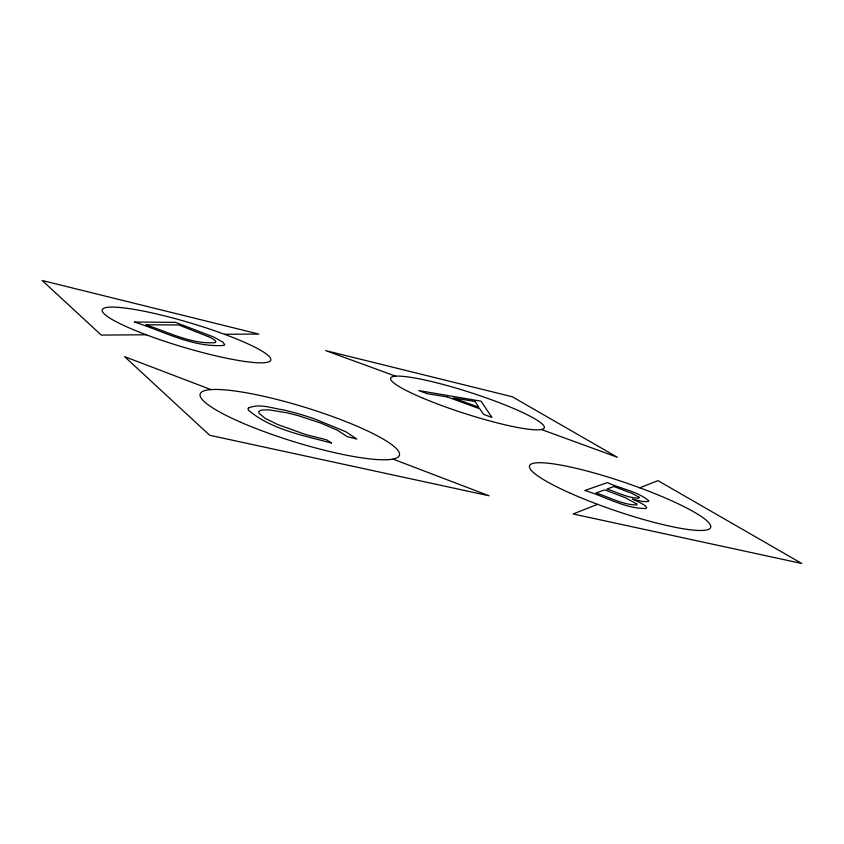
<?xml version="1.0" encoding="UTF-8"?>
<svg xmlns="http://www.w3.org/2000/svg" width="844" height="844" viewBox="0 0 844 844"><rect width="100%" height="100%" fill="white"/><g stroke="black" fill="none" stroke-linecap="round" stroke-linejoin="round"><path stroke-width="1.27" d="M597.605 504.332L573.065 513.964L801.8 563.497L657.961 480.647L639.741 487.8M146.276 334.783L101.248 335.068L42.2 280.503L258.781 334.066L224.546 334.287M395.614 376.181L325.657 350.608L512.308 396.764L617.365 457.269L541.384 429.49M210.947 389.601L124.585 356.632L209.692 435.282L489.109 495.787L393.04 459.115M248.284 408.137L248.168 409.931C270.987 429.522 303.154 435.42 331.66 443.068L326.522 439.787L306.214 434.723L277.655 424.521L265.375 418.455L259.192 413.518L258.739 411.777L260.058 410.585L263.138 409.91L269.352 409.889L287.308 412.843L298.301 415.67L320.815 423.076L337.568 430.324L347.148 436.601L356.833 439.049L345.586 431.622L314.095 418.74A54.828 9.495 17.1 0 0 283.531 409.931C272.211 408.369 259.213 402.978 248.284 408.137M639.077 497.221L638.908 498.129C627.736 498.097 617.428 492.347 606.963 489.045L613.883 486.513L631.892 493.35L639.077 497.221M636.84 504.037L636.534 504.965C622.355 504.775 609.368 497.137 596.064 493.023L604.737 489.858L625.552 497.812L636.84 504.037M648.677 500.671L648.16 501.568L642.801 501.536L632.388 499.099L638.022 501.674A24.56 3.851 18.8 0 1 646.156 506.685L646.683 507.761L646.061 508.489C624.623 508.732 604.926 496.293 584.839 490.512L607.406 482.578C620.815 488.919 637.072 491.05 648.677 500.671M215.737 341.978L215.136 342.632C190.997 344.479 168.167 331.924 145.759 324.803L178.759 324.961L209.66 337.189A30.912 4.41 16.6 0 1 215.473 341.071L215.737 341.978M224.588 344.637L223.808 345.418C192.654 347.686 163.219 331.143 134.365 322.028L175.499 322.355L213.838 337.094L223.132 342.263L224.588 344.637M447.468 396.975L427.117 393.652L418.751 390.582L481.038 401.164L491.925 417.421L483.623 414.383L479.772 408.802L447.468 396.975M475.024 401.48L453.344 397.935L478.886 407.283L475.024 401.48M423.245 398.294A80.718 10.845 17.9 0 0 544.063 428.203A80.718 10.845 17.9 0 0 435.114 382.406A80.718 10.845 17.9 0 0 423.245 398.294M140.22 332.462A87.934 12.607 16.6 0 0 270.734 360.219A87.934 12.607 16.6 0 0 148.607 312.174A87.934 12.607 16.6 0 0 140.22 332.462M570.354 493.223A95.678 14.865 18.8 0 0 710.648 527.5A95.678 14.865 18.8 0 0 579.3 469.074A95.678 14.865 18.8 0 0 570.354 493.223M240.772 422.264A104.223 18.051 17.1 0 0 398.948 456.235A104.223 18.051 17.1 0 0 259.657 395.414A104.223 18.051 17.1 0 0 240.772 422.264"/></g></svg>
